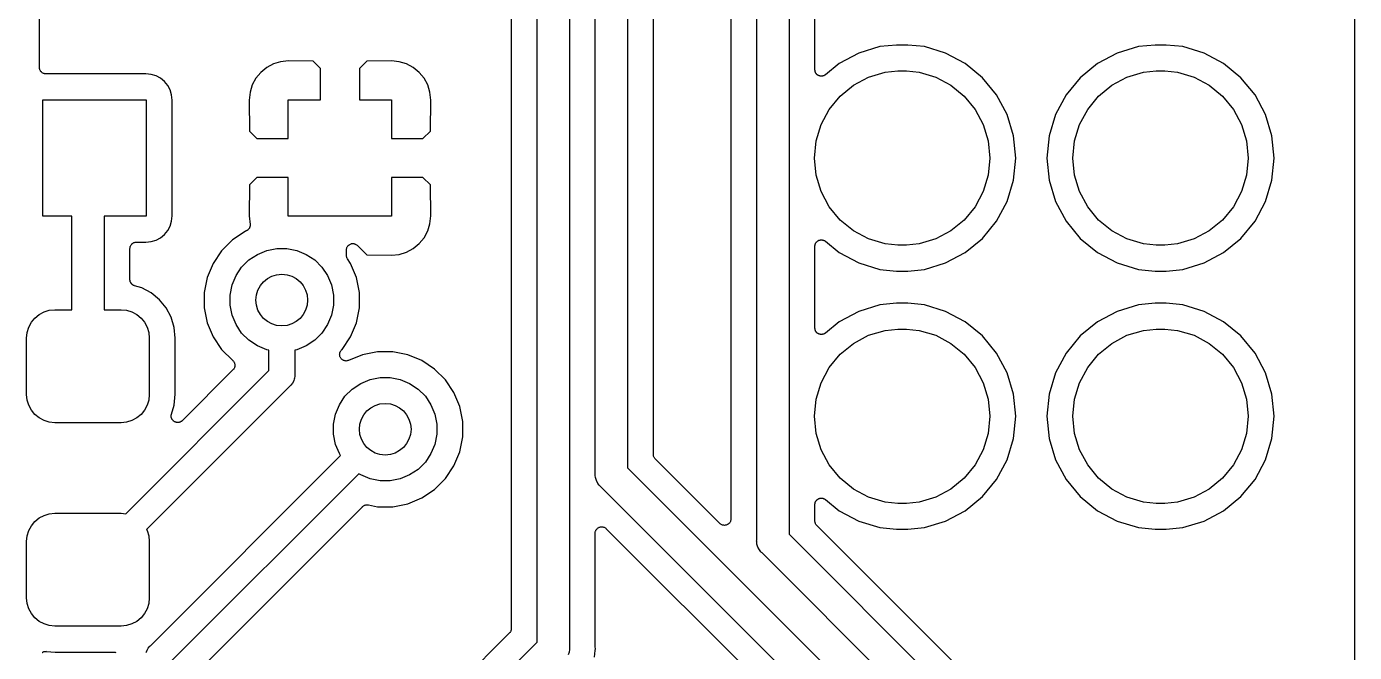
# Model space of a CAD drawing. Extents: x 150 to 178.5, y -114.8 to -80.
# Drawn here: x 168.22 to 178.5, y -104.03 to -99.18 of the extents above; entities that cross this region are included whole.
import ezdxf

# ---------------------------------------------------------------- set-up
doc = ezdxf.new("R2010")
doc.units = 0
doc.header["$MEASUREMENT"] = 0
doc.layers.add('BLACK', color=7, linetype='CONTINUOUS')

msp = doc.modelspace()

# ---------------------------------------------------------------- linework, layer by layer
at = {"layer": 'BLACK', "linetype": 'CONTINUOUS'}
for p, q in [((178.5, -80.05), (178.5, -114.725)), ((173.675, -93.2184), (173.675, -102.995)), ((173.875, -103.159), (173.875, -93.2061)), ((174.125, -93.2518), (174.125, -103.113)), ((172.625, -102.644), (172.625, -97.7018)), ((172.875, -97.6561), (172.875, -102.598)), ((173.075, -102.495), (173.075, -97.6684)), ((168.325, -99.4988), (168.325, -98.0553)), ((172.425, -98.9061), (172.425, -103.994)), ((174.325, -99.5163), (174.325, -98.8837)), ((172.175, -103.948), (172.175, -98.9518)), ((171.975, -99.0553), (171.975, -103.845)), ((174.828, -99.3377), (174.664, -99.3877)), ((174.957, -99.325), (174.828, -99.3377)), ((175.043, -99.325), (174.957, -99.325)), ((175.172, -99.3377), (175.043, -99.325)), ((175.336, -99.3877), (175.172, -99.3377)), ((176.828, -99.3377), (176.664, -99.3877)), ((176.957, -99.325), (176.828, -99.3377)), ((177.043, -99.325), (176.957, -99.325)), ((177.172, -99.3377), (177.043, -99.325)), ((177.336, -99.3877), (177.172, -99.3377)), ((170.191, -99.4543), (170.135, -99.4715)), ((170.252, -99.4483), (170.191, -99.4543)), ((170.442, -99.4498), (170.252, -99.4483)), ((170.5, -99.5082), (170.442, -99.4498)), ((170.858, -99.4498), (170.8, -99.5082)), ((171.048, -99.4483), (170.858, -99.4498)), ((171.109, -99.4543), (171.048, -99.4483)), ((171.165, -99.4715), (171.109, -99.4543)), ((174.664, -99.3877), (174.512, -99.4689)), ((175.488, -99.4689), (175.336, -99.3877)), ((176.664, -99.3877), (176.512, -99.4689)), ((177.488, -99.4689), (177.336, -99.3877)), ((168.325, -99.5035), (168.325, -99.4988)), ((168.326, -99.5082), (168.325, -99.5035)), ((168.326, -99.5083), (168.326, -99.5082)), ((168.326, -99.5085), (168.326, -99.5083)), ((168.327, -99.513), (168.326, -99.5085)), ((168.329, -99.5175), (168.327, -99.513)), ((168.329, -99.5177), (168.329, -99.5175)), ((168.329, -99.5178), (168.329, -99.5177)), ((168.331, -99.522), (168.329, -99.5178)), ((168.333, -99.5262), (168.331, -99.522)), ((168.333, -99.5263), (168.333, -99.5262)), ((168.333, -99.5265), (168.333, -99.5263)), ((168.336, -99.5302), (168.333, -99.5265)), ((168.339, -99.5338), (168.336, -99.5302)), ((168.339, -99.5339), (168.339, -99.5338)), ((168.34, -99.534), (168.339, -99.5339)), ((168.343, -99.5371), (168.34, -99.534)), ((168.347, -99.54), (168.343, -99.5371)), ((168.347, -99.5401), (168.347, -99.54)), ((168.347, -99.5402), (168.347, -99.5401)), ((168.351, -99.5425), (168.347, -99.5402)), ((168.355, -99.5447), (168.351, -99.5425)), ((168.355, -99.5448), (168.355, -99.5447)), ((168.356, -99.5449), (168.355, -99.5448)), ((168.36, -99.5463), (168.356, -99.5449)), ((168.365, -99.5477), (168.36, -99.5463)), ((168.365, -99.5478), (168.365, -99.5477)), ((168.365, -99.5477), (168.365, -99.5477)), ((168.37, -99.5483), (168.365, -99.5478)), ((168.374, -99.5488), (168.37, -99.5483)), ((168.375, -99.5488), (168.374, -99.5488)), ((169.148, -99.5488), (168.375, -99.5488)), ((168.375, -99.5488), (168.375, -99.5488)), ((168.375, -99.5488), (168.375, -99.5488)), ((168.375, -99.5488), (168.375, -99.5488)), ((169.189, -99.5529), (169.148, -99.5488)), ((169.227, -99.5643), (169.189, -99.5529)), ((169.262, -99.5829), (169.227, -99.5643)), ((170.037, -99.5368), (169.999, -99.5825)), ((170.083, -99.4994), (170.037, -99.5368)), ((170.135, -99.4715), (170.083, -99.4994)), ((170.5, -99.75), (170.5, -99.5082)), ((170.8, -99.5082), (170.8, -99.75)), ((171.217, -99.4994), (171.165, -99.4715)), ((171.263, -99.5368), (171.217, -99.4994)), ((171.301, -99.5825), (171.263, -99.5368)), ((174.325, -99.5186), (174.325, -99.5163)), ((174.325, -99.521), (174.325, -99.5186)), ((174.326, -99.5235), (174.325, -99.521)), ((174.326, -99.526), (174.326, -99.5235)), ((174.327, -99.5283), (174.326, -99.526)), ((174.327, -99.5306), (174.327, -99.5283)), ((174.328, -99.5329), (174.327, -99.5306)), ((174.329, -99.5354), (174.328, -99.5329)), ((174.33, -99.5374), (174.329, -99.5354)), ((174.331, -99.5396), (174.33, -99.5374)), ((174.332, -99.5417), (174.331, -99.5396)), ((174.333, -99.544), (174.332, -99.5417)), ((174.335, -99.5458), (174.333, -99.544)), ((174.336, -99.5478), (174.335, -99.5458)), ((174.338, -99.5496), (174.336, -99.5478)), ((174.34, -99.5515), (174.338, -99.5496)), ((174.341, -99.553), (174.34, -99.5515)), ((174.343, -99.5547), (174.341, -99.553)), ((174.345, -99.5561), (174.343, -99.5547)), ((174.347, -99.5578), (174.345, -99.5561)), ((174.349, -99.5589), (174.347, -99.5578)), ((174.351, -99.5602), (174.349, -99.5589)), ((174.353, -99.5612), (174.351, -99.5602)), ((174.356, -99.5624), (174.353, -99.5612)), ((174.358, -99.5631), (174.356, -99.5624)), ((174.36, -99.564), (174.358, -99.5631)), ((174.363, -99.5645), (174.36, -99.564)), ((174.365, -99.5653), (174.363, -99.5645)), ((174.389, -99.5643), (174.387, -99.5648)), ((174.391, -99.5634), (174.389, -99.5643)), ((174.394, -99.5627), (174.391, -99.5634)), ((174.396, -99.5616), (174.394, -99.5627)), ((174.398, -99.5607), (174.396, -99.5616)), ((174.4, -99.5593), (174.398, -99.5607)), ((174.402, -99.5581), (174.4, -99.5593)), ((174.404, -99.5567), (174.402, -99.5581)), ((174.406, -99.5554), (174.404, -99.5567)), ((174.407, -99.555), (174.406, -99.5554)), ((174.512, -99.4689), (174.407, -99.555)), ((174.74, -99.5734), (174.868, -99.5348)), ((174.868, -99.5348), (174.967, -99.525)), ((174.967, -99.525), (175.033, -99.525)), ((175.033, -99.525), (175.132, -99.5348)), ((175.132, -99.5348), (175.26, -99.5734)), ((175.622, -99.5783), (175.488, -99.4689)), ((176.512, -99.4689), (176.378, -99.5783)), ((176.74, -99.5734), (176.868, -99.5348)), ((176.868, -99.5348), (176.967, -99.525)), ((176.967, -99.525), (177.033, -99.525)), ((177.033, -99.525), (177.132, -99.5348)), ((177.132, -99.5348), (177.26, -99.5734)), ((177.622, -99.5783), (177.488, -99.4689)), ((169.292, -99.6079), (169.262, -99.5829)), ((169.317, -99.6383), (169.292, -99.6079)), ((169.336, -99.6731), (169.317, -99.6383)), ((169.971, -99.6346), (169.954, -99.6912)), ((169.999, -99.5825), (169.971, -99.6346)), ((171.329, -99.6346), (171.301, -99.5825)), ((171.346, -99.6912), (171.329, -99.6346)), ((174.367, -99.5655), (174.365, -99.5653)), ((174.37, -99.566), (174.367, -99.5655)), ((174.372, -99.566), (174.37, -99.566)), ((174.375, -99.5663), (174.372, -99.566)), ((174.377, -99.5661), (174.375, -99.5663)), ((174.379, -99.5661), (174.377, -99.5661)), ((174.382, -99.5656), (174.379, -99.5661)), ((174.384, -99.5654), (174.382, -99.5656)), ((174.387, -99.5648), (174.384, -99.5654)), ((174.52, -99.7204), (174.623, -99.636)), ((174.623, -99.636), (174.74, -99.5734)), ((175.26, -99.5734), (175.377, -99.636)), ((175.377, -99.636), (175.48, -99.7204)), ((175.731, -99.7115), (175.622, -99.5783)), ((176.378, -99.5783), (176.269, -99.7115)), ((176.52, -99.7204), (176.623, -99.636)), ((176.623, -99.636), (176.74, -99.5734)), ((177.26, -99.5734), (177.377, -99.636)), ((177.377, -99.636), (177.48, -99.7204)), ((177.731, -99.7115), (177.622, -99.5783)), ((168.35, -100.65), (168.35, -99.75)), ((168.35, -99.75), (169.15, -99.75)), ((169.15, -99.75), (169.15, -100.65)), ((169.347, -99.7108), (169.336, -99.6731)), ((169.351, -99.7525), (169.347, -99.7108)), ((169.351, -100.648), (169.351, -99.7525)), ((169.954, -99.6912), (169.948, -99.7523)), ((169.948, -99.7523), (169.95, -99.9917)), ((170.25, -100.05), (170.25, -99.75)), ((170.25, -99.75), (170.5, -99.75)), ((170.8, -99.75), (171.05, -99.75)), ((171.05, -99.75), (171.05, -100.05)), ((171.352, -99.7523), (171.346, -99.6912)), ((171.35, -99.9917), (171.352, -99.7523)), ((174.436, -99.8232), (174.52, -99.7204)), ((175.48, -99.7204), (175.564, -99.8232)), ((175.812, -99.8635), (175.731, -99.7115)), ((176.269, -99.7115), (176.188, -99.8635)), ((176.436, -99.8232), (176.52, -99.7204)), ((177.48, -99.7204), (177.564, -99.8232)), ((177.812, -99.8635), (177.731, -99.7115)), ((174.373, -99.9404), (174.436, -99.8232)), ((175.564, -99.8232), (175.627, -99.9404)), ((175.862, -100.028), (175.812, -99.8635)), ((176.188, -99.8635), (176.138, -100.028)), ((176.373, -99.9404), (176.436, -99.8232)), ((177.564, -99.8232), (177.627, -99.9404)), ((177.862, -100.028), (177.812, -99.8635)), ((174.335, -100.068), (174.373, -99.9404)), ((175.627, -99.9404), (175.665, -100.068)), ((176.335, -100.068), (176.373, -99.9404)), ((177.627, -99.9404), (177.665, -100.068)), ((169.95, -99.9917), (170.008, -100.05)), ((170.008, -100.05), (170.25, -100.05)), ((171.05, -100.05), (171.292, -100.05)), ((171.292, -100.05), (171.35, -99.9917)), ((174.322, -100.2), (174.335, -100.068)), ((175.665, -100.068), (175.678, -100.2)), ((175.879, -100.2), (175.862, -100.028)), ((176.138, -100.028), (176.121, -100.2)), ((176.322, -100.2), (176.335, -100.068)), ((177.665, -100.068), (177.678, -100.2)), ((177.879, -100.2), (177.862, -100.028)), ((174.335, -100.332), (174.322, -100.2)), ((175.678, -100.2), (175.665, -100.332)), ((175.862, -100.372), (175.879, -100.2)), ((176.121, -100.2), (176.138, -100.372)), ((176.335, -100.332), (176.322, -100.2)), ((177.678, -100.2), (177.665, -100.332)), ((177.862, -100.372), (177.879, -100.2)), ((170.008, -100.35), (169.95, -100.408)), ((170.25, -100.35), (170.008, -100.35)), ((170.25, -100.65), (170.25, -100.35)), ((171.292, -100.35), (171.05, -100.35)), ((171.05, -100.35), (171.05, -100.65)), ((171.35, -100.408), (171.292, -100.35)), ((174.373, -100.46), (174.335, -100.332)), ((175.665, -100.332), (175.627, -100.46)), ((175.812, -100.536), (175.862, -100.372)), ((176.138, -100.372), (176.188, -100.536)), ((176.373, -100.46), (176.335, -100.332)), ((177.665, -100.332), (177.627, -100.46)), ((177.812, -100.536), (177.862, -100.372)), ((169.95, -100.408), (169.948, -100.648)), ((171.352, -100.648), (171.35, -100.408)), ((174.436, -100.577), (174.373, -100.46)), ((175.627, -100.46), (175.564, -100.577)), ((176.436, -100.577), (176.373, -100.46)), ((177.627, -100.46), (177.564, -100.577)), ((174.52, -100.68), (174.436, -100.577)), ((175.564, -100.577), (175.48, -100.68)), ((175.731, -100.688), (175.812, -100.536)), ((176.188, -100.536), (176.269, -100.688)), ((176.52, -100.68), (176.436, -100.577)), ((177.564, -100.577), (177.48, -100.68)), ((177.731, -100.688), (177.812, -100.536)), ((168.575, -100.65), (168.35, -100.65)), ((168.575, -101.375), (168.575, -100.65)), ((169.15, -100.65), (168.825, -100.65)), ((168.825, -100.65), (168.825, -101.375)), ((169.336, -100.727), (169.347, -100.689)), ((169.347, -100.689), (169.351, -100.648)), ((169.948, -100.648), (169.955, -100.714)), ((171.05, -100.65), (170.25, -100.65)), ((171.346, -100.709), (171.352, -100.648)), ((174.623, -100.764), (174.52, -100.68)), ((175.48, -100.68), (175.377, -100.764)), ((175.622, -100.822), (175.731, -100.688)), ((176.269, -100.688), (176.378, -100.822)), ((176.623, -100.764), (176.52, -100.68)), ((177.48, -100.68), (177.377, -100.764)), ((177.622, -100.822), (177.731, -100.688)), ((169.262, -100.817), (169.292, -100.792)), ((169.292, -100.792), (169.317, -100.762)), ((169.317, -100.762), (169.336, -100.727)), ((169.916, -100.768), (169.818, -100.834)), ((169.924, -100.765), (169.916, -100.768)), ((169.926, -100.764), (169.924, -100.765)), ((169.928, -100.763), (169.926, -100.764)), ((169.93, -100.761), (169.928, -100.763)), ((169.933, -100.76), (169.93, -100.761)), ((169.935, -100.759), (169.933, -100.76)), ((169.936, -100.758), (169.935, -100.759)), ((169.938, -100.756), (169.936, -100.758)), ((169.94, -100.754), (169.938, -100.756)), ((169.942, -100.752), (169.94, -100.754)), ((169.943, -100.751), (169.942, -100.752)), ((169.945, -100.749), (169.943, -100.751)), ((169.947, -100.746), (169.945, -100.749)), ((169.948, -100.745), (169.947, -100.746)), ((169.949, -100.743), (169.948, -100.745)), ((169.95, -100.74), (169.949, -100.743)), ((169.951, -100.738), (169.95, -100.74)), ((169.952, -100.736), (169.951, -100.738)), ((169.953, -100.734), (169.952, -100.736)), ((169.954, -100.729), (169.953, -100.731)), ((169.953, -100.731), (169.953, -100.734)), ((169.955, -100.724), (169.954, -100.726)), ((169.954, -100.726), (169.954, -100.729)), ((169.955, -100.714), (169.955, -100.714)), ((169.955, -100.714), (169.955, -100.717)), ((169.955, -100.717), (169.955, -100.719)), ((169.955, -100.719), (169.955, -100.722)), ((169.955, -100.722), (169.955, -100.724)), ((171.301, -100.817), (171.329, -100.765)), ((171.329, -100.765), (171.346, -100.709)), ((174.74, -100.827), (174.623, -100.764)), ((175.377, -100.764), (175.26, -100.827)), ((176.74, -100.827), (176.623, -100.764)), ((177.377, -100.764), (177.26, -100.827)), ((169.025, -100.901), (169.026, -100.896)), ((169.026, -100.891), (169.028, -100.886)), ((169.026, -100.896), (169.026, -100.891)), ((169.026, -100.891), (169.026, -100.891)), ((169.026, -100.891), (169.026, -100.891)), ((169.028, -100.886), (169.029, -100.882)), ((169.029, -100.882), (169.031, -100.877)), ((169.029, -100.882), (169.029, -100.882)), ((169.029, -100.882), (169.029, -100.882)), ((169.031, -100.877), (169.034, -100.873)), ((169.034, -100.873), (169.037, -100.869)), ((169.034, -100.873), (169.034, -100.873)), ((169.034, -100.873), (169.034, -100.873)), ((169.037, -100.869), (169.04, -100.866)), ((169.04, -100.865), (169.044, -100.863)), ((169.04, -100.866), (169.04, -100.865)), ((169.04, -100.866), (169.04, -100.866)), ((169.044, -100.863), (169.047, -100.86)), ((169.047, -100.86), (169.047, -100.859)), ((169.047, -100.859), (169.048, -100.859)), ((169.048, -100.859), (169.052, -100.857)), ((169.052, -100.857), (169.056, -100.855)), ((169.056, -100.855), (169.061, -100.854)), ((169.056, -100.855), (169.056, -100.855)), ((169.056, -100.855), (169.056, -100.855)), ((169.061, -100.854), (169.065, -100.852)), ((169.065, -100.852), (169.065, -100.852)), ((169.065, -100.852), (169.066, -100.852)), ((169.066, -100.852), (169.07, -100.852)), ((169.07, -100.852), (169.075, -100.851)), ((169.075, -100.851), (169.148, -100.851)), ((169.148, -100.851), (169.189, -100.847)), ((169.189, -100.847), (169.227, -100.836)), ((169.227, -100.836), (169.262, -100.817)), ((169.818, -100.834), (169.734, -100.918)), ((170.083, -100.915), (170.161, -100.9)), ((170.161, -100.9), (170.239, -100.9)), ((170.239, -100.9), (170.317, -100.915)), ((170.701, -100.902), (170.703, -100.897)), ((170.703, -100.897), (170.704, -100.893)), ((170.704, -100.893), (170.706, -100.888)), ((170.704, -100.893), (170.704, -100.893)), ((170.704, -100.893), (170.704, -100.893)), ((170.706, -100.888), (170.709, -100.884)), ((170.709, -100.884), (170.712, -100.881)), ((170.709, -100.884), (170.709, -100.884)), ((170.709, -100.884), (170.709, -100.884)), ((170.712, -100.881), (170.715, -100.877)), ((170.715, -100.877), (170.719, -100.874)), ((170.715, -100.877), (170.715, -100.877)), ((170.715, -100.877), (170.715, -100.877)), ((170.719, -100.874), (170.722, -100.871)), ((170.722, -100.871), (170.723, -100.871)), ((170.723, -100.871), (170.727, -100.869)), ((170.723, -100.871), (170.723, -100.871)), ((170.727, -100.869), (170.731, -100.866)), ((170.731, -100.866), (170.736, -100.865)), ((170.731, -100.866), (170.731, -100.866)), ((170.731, -100.866), (170.731, -100.866)), ((170.736, -100.865), (170.74, -100.863)), ((170.74, -100.863), (170.741, -100.863)), ((170.741, -100.863), (170.741, -100.863)), ((170.741, -100.863), (170.745, -100.863)), ((170.745, -100.863), (170.75, -100.863)), ((170.75, -100.863), (170.75, -100.863)), ((170.75, -100.863), (170.75, -100.863)), ((170.75, -100.863), (170.755, -100.863)), ((170.755, -100.863), (170.76, -100.863)), ((170.76, -100.863), (170.76, -100.864)), ((170.76, -100.864), (170.76, -100.864)), ((170.76, -100.864), (170.765, -100.865)), ((170.765, -100.865), (170.769, -100.866)), ((170.769, -100.866), (170.769, -100.866)), ((170.769, -100.866), (170.769, -100.866)), ((170.769, -100.866), (170.774, -100.869)), ((170.774, -100.869), (170.778, -100.871)), ((170.778, -100.871), (170.778, -100.871)), ((170.778, -100.871), (170.778, -100.871)), ((170.778, -100.871), (170.782, -100.874)), ((170.782, -100.874), (170.785, -100.877)), ((170.785, -100.877), (170.785, -100.877)), ((170.785, -100.877), (170.785, -100.877)), ((170.785, -100.877), (170.785, -100.877)), ((170.785, -100.877), (170.858, -100.95)), ((171.217, -100.901), (171.263, -100.863)), ((171.263, -100.863), (171.301, -100.817)), ((174.325, -100.878), (174.326, -100.876)), ((174.325, -100.881), (174.325, -100.878)), ((174.325, -100.883), (174.325, -100.881)), ((174.325, -100.884), (174.325, -100.883)), ((174.325, -101.516), (174.325, -100.884)), ((174.326, -100.873), (174.327, -100.871)), ((174.326, -100.876), (174.326, -100.873)), ((174.327, -100.869), (174.328, -100.866)), ((174.327, -100.871), (174.327, -100.869)), ((174.328, -100.866), (174.329, -100.864)), ((174.329, -100.864), (174.33, -100.862)), ((174.33, -100.862), (174.331, -100.86)), ((174.331, -100.86), (174.333, -100.858)), ((174.333, -100.858), (174.334, -100.855)), ((174.334, -100.855), (174.335, -100.854)), ((174.335, -100.854), (174.337, -100.852)), ((174.337, -100.852), (174.338, -100.85)), ((174.338, -100.85), (174.34, -100.848)), ((174.34, -100.848), (174.342, -100.847)), ((174.342, -100.847), (174.344, -100.845)), ((174.344, -100.845), (174.346, -100.843)), ((174.346, -100.843), (174.348, -100.842)), ((174.348, -100.842), (174.35, -100.841)), ((174.35, -100.841), (174.352, -100.839)), ((174.352, -100.839), (174.354, -100.839)), ((174.354, -100.839), (174.356, -100.837)), ((174.356, -100.837), (174.359, -100.837)), ((174.359, -100.837), (174.361, -100.836)), ((174.361, -100.836), (174.363, -100.835)), ((174.363, -100.835), (174.366, -100.835)), ((174.366, -100.835), (174.368, -100.834)), ((174.368, -100.834), (174.37, -100.834)), ((174.37, -100.834), (174.373, -100.834)), ((174.373, -100.834), (174.375, -100.834)), ((174.375, -100.834), (174.378, -100.834)), ((174.378, -100.834), (174.38, -100.834)), ((174.38, -100.834), (174.383, -100.834)), ((174.383, -100.834), (174.385, -100.835)), ((174.385, -100.835), (174.387, -100.835)), ((174.387, -100.835), (174.39, -100.836)), ((174.39, -100.836), (174.392, -100.837)), ((174.392, -100.837), (174.394, -100.838)), ((174.394, -100.838), (174.396, -100.839)), ((174.396, -100.839), (174.399, -100.84)), ((174.399, -100.84), (174.401, -100.841)), ((174.401, -100.841), (174.403, -100.842)), ((174.403, -100.842), (174.405, -100.844)), ((174.405, -100.844), (174.407, -100.845)), ((174.407, -100.845), (174.512, -100.931)), ((174.868, -100.865), (174.74, -100.827)), ((174.967, -100.875), (174.868, -100.865)), ((175.033, -100.875), (174.967, -100.875)), ((175.132, -100.865), (175.033, -100.875)), ((175.26, -100.827), (175.132, -100.865)), ((175.488, -100.931), (175.622, -100.822)), ((176.378, -100.822), (176.512, -100.931)), ((176.868, -100.865), (176.74, -100.827)), ((176.967, -100.875), (176.868, -100.865)), ((177.033, -100.875), (176.967, -100.875)), ((177.132, -100.865), (177.033, -100.875)), ((177.26, -100.827), (177.132, -100.865)), ((177.488, -100.931), (177.622, -100.822)), ((169.025, -101.141), (169.025, -100.901)), ((169.025, -100.901), (169.025, -100.901)), ((169.025, -100.901), (169.025, -100.901)), ((169.025, -100.901), (169.025, -100.901)), ((169.025, -100.901), (169.025, -100.901)), ((169.734, -100.918), (169.668, -101.016)), ((169.889, -101.045), (169.945, -100.989)), ((169.945, -100.989), (170.011, -100.946)), ((170.011, -100.946), (170.083, -100.915)), ((170.317, -100.915), (170.389, -100.946)), ((170.389, -100.946), (170.455, -100.989)), ((170.455, -100.989), (170.511, -101.045)), ((170.7, -100.912), (170.701, -100.907)), ((170.7, -100.913), (170.7, -100.912)), ((170.7, -100.912), (170.7, -100.912)), ((170.7, -100.912), (170.7, -100.912)), ((170.7, -100.912), (170.7, -100.912)), ((170.7, -100.953), (170.7, -100.913)), ((170.7, -100.958), (170.7, -100.953)), ((170.701, -100.962), (170.7, -100.958)), ((170.701, -100.907), (170.701, -100.902)), ((170.701, -100.902), (170.701, -100.902)), ((170.701, -100.902), (170.701, -100.902)), ((170.701, -100.963), (170.701, -100.962)), ((170.702, -100.967), (170.701, -100.963)), ((170.701, -100.963), (170.701, -100.963)), ((170.704, -100.972), (170.702, -100.967)), ((170.706, -100.976), (170.704, -100.972)), ((170.704, -100.972), (170.704, -100.972)), ((170.704, -100.972), (170.704, -100.972)), ((170.708, -100.98), (170.706, -100.976)), ((170.708, -100.981), (170.708, -100.98)), ((170.732, -101.016), (170.708, -100.981)), ((170.708, -100.981), (170.708, -100.981)), ((170.708, -100.981), (170.708, -100.981)), ((170.708, -100.981), (170.708, -100.981)), ((170.858, -100.95), (171.048, -100.952)), ((171.048, -100.952), (171.109, -100.946)), ((171.109, -100.946), (171.165, -100.929)), ((171.165, -100.929), (171.217, -100.901)), ((174.512, -100.931), (174.664, -101.012)), ((175.336, -101.012), (175.488, -100.931)), ((176.512, -100.931), (176.664, -101.012)), ((177.336, -101.012), (177.488, -100.931)), ((169.668, -101.016), (169.623, -101.125)), ((169.846, -101.111), (169.889, -101.045)), ((170.511, -101.045), (170.554, -101.111)), ((170.777, -101.125), (170.732, -101.016)), ((174.664, -101.012), (174.828, -101.062)), ((174.828, -101.062), (174.957, -101.075)), ((174.957, -101.075), (175.043, -101.075)), ((175.043, -101.075), (175.172, -101.062)), ((175.172, -101.062), (175.336, -101.012)), ((176.664, -101.012), (176.828, -101.062)), ((176.828, -101.062), (176.957, -101.075)), ((176.957, -101.075), (177.043, -101.075)), ((177.043, -101.075), (177.172, -101.062)), ((177.172, -101.062), (177.336, -101.012)), ((169.025, -101.143), (169.025, -101.141)), ((169.025, -101.145), (169.025, -101.143)), ((169.026, -101.148), (169.025, -101.145)), ((169.026, -101.151), (169.026, -101.148)), ((169.027, -101.153), (169.026, -101.151)), ((169.027, -101.155), (169.027, -101.153)), ((169.028, -101.158), (169.027, -101.155)), ((169.029, -101.16), (169.028, -101.158)), ((169.03, -101.162), (169.029, -101.16)), ((169.031, -101.164), (169.03, -101.162)), ((169.032, -101.166), (169.031, -101.164)), ((169.033, -101.169), (169.032, -101.166)), ((169.035, -101.17), (169.033, -101.169)), ((169.036, -101.172), (169.035, -101.17)), ((169.038, -101.174), (169.036, -101.172)), ((169.04, -101.176), (169.038, -101.174)), ((169.041, -101.178), (169.04, -101.176)), ((169.043, -101.179), (169.041, -101.178)), ((169.045, -101.181), (169.043, -101.179)), ((169.047, -101.182), (169.045, -101.181)), ((169.049, -101.184), (169.047, -101.182)), ((169.051, -101.185), (169.049, -101.184)), ((169.053, -101.186), (169.051, -101.185)), ((169.056, -101.187), (169.053, -101.186)), ((169.058, -101.188), (169.056, -101.187)), ((169.06, -101.189), (169.058, -101.188)), ((169.117, -101.206), (169.06, -101.189)), ((169.06, -101.189), (169.06, -101.189)), ((169.189, -101.245), (169.117, -101.206)), ((169.623, -101.125), (169.6, -101.241)), ((169.8, -101.261), (169.815, -101.183)), ((169.815, -101.183), (169.846, -101.111)), ((170.554, -101.111), (170.585, -101.183)), ((170.585, -101.183), (170.6, -101.261)), ((170.8, -101.241), (170.777, -101.125)), ((169.253, -101.297), (169.189, -101.245)), ((169.305, -101.361), (169.253, -101.297)), ((169.6, -101.241), (169.6, -101.359)), ((169.8, -101.339), (169.8, -101.261)), ((170.6, -101.261), (170.6, -101.339)), ((170.8, -101.359), (170.8, -101.241)), ((168.289, -101.439), (168.322, -101.412)), ((168.322, -101.412), (168.36, -101.392)), ((168.36, -101.392), (168.401, -101.379)), ((168.401, -101.379), (168.444, -101.375)), ((168.444, -101.375), (168.575, -101.375)), ((168.825, -101.375), (168.956, -101.375)), ((168.956, -101.375), (168.999, -101.379)), ((168.999, -101.379), (169.04, -101.392)), ((169.04, -101.392), (169.078, -101.412)), ((169.078, -101.412), (169.111, -101.439)), ((169.344, -101.433), (169.305, -101.361)), ((169.6, -101.359), (169.623, -101.475)), ((169.815, -101.417), (169.8, -101.339)), ((170.6, -101.339), (170.585, -101.417)), ((170.777, -101.475), (170.8, -101.359)), ((174.664, -101.388), (174.512, -101.469)), ((174.828, -101.338), (174.664, -101.388)), ((174.957, -101.325), (174.828, -101.338)), ((175.043, -101.325), (174.957, -101.325)), ((175.172, -101.338), (175.043, -101.325)), ((175.336, -101.388), (175.172, -101.338)), ((175.488, -101.469), (175.336, -101.388)), ((176.664, -101.388), (176.512, -101.469)), ((176.828, -101.338), (176.664, -101.388)), ((176.957, -101.325), (176.828, -101.338)), ((177.043, -101.325), (176.957, -101.325)), ((177.172, -101.338), (177.043, -101.325)), ((177.336, -101.388), (177.172, -101.338)), ((177.488, -101.469), (177.336, -101.388)), ((168.229, -101.551), (168.242, -101.51)), ((168.242, -101.51), (168.262, -101.472)), ((168.262, -101.472), (168.289, -101.439)), ((169.111, -101.439), (169.138, -101.472)), ((169.138, -101.472), (169.158, -101.51)), ((169.158, -101.51), (169.171, -101.551)), ((169.368, -101.512), (169.344, -101.433)), ((169.376, -101.596), (169.368, -101.512)), ((169.623, -101.475), (169.668, -101.584)), ((169.846, -101.489), (169.815, -101.417)), ((169.889, -101.555), (169.846, -101.489)), ((170.554, -101.489), (170.511, -101.555)), ((170.585, -101.417), (170.554, -101.489)), ((170.732, -101.584), (170.777, -101.475)), ((174.325, -101.519), (174.325, -101.516)), ((174.512, -101.469), (174.407, -101.555)), ((175.622, -101.578), (175.488, -101.469)), ((176.512, -101.469), (176.378, -101.578)), ((177.622, -101.578), (177.488, -101.469)), ((168.225, -101.594), (168.229, -101.551)), ((168.225, -102.031), (168.225, -101.594)), ((169.171, -101.551), (169.175, -101.594)), ((169.175, -101.594), (169.175, -102.031)), ((169.376, -102.029), (169.376, -101.596)), ((169.668, -101.584), (169.734, -101.682)), ((169.945, -101.611), (169.889, -101.555)), ((170.011, -101.654), (169.945, -101.611)), ((170.455, -101.611), (170.389, -101.654)), ((170.511, -101.555), (170.455, -101.611)), ((170.666, -101.682), (170.732, -101.584)), ((174.325, -101.521), (174.325, -101.519)), ((174.326, -101.523), (174.325, -101.521)), ((174.326, -101.526), (174.326, -101.523)), ((174.327, -101.528), (174.326, -101.526)), ((174.327, -101.531), (174.327, -101.528)), ((174.328, -101.533), (174.327, -101.531)), ((174.329, -101.535), (174.328, -101.533)), ((174.33, -101.537), (174.329, -101.535)), ((174.331, -101.54), (174.33, -101.537)), ((174.332, -101.542), (174.331, -101.54)), ((174.333, -101.544), (174.332, -101.542)), ((174.335, -101.546), (174.333, -101.544)), ((174.336, -101.548), (174.335, -101.546)), ((174.338, -101.55), (174.336, -101.548)), ((174.34, -101.552), (174.338, -101.55)), ((174.341, -101.553), (174.34, -101.552)), ((174.343, -101.555), (174.341, -101.553)), ((174.345, -101.556), (174.343, -101.555)), ((174.347, -101.558), (174.345, -101.556)), ((174.349, -101.559), (174.347, -101.558)), ((174.351, -101.56), (174.349, -101.559)), ((174.353, -101.561), (174.351, -101.56)), ((174.356, -101.562), (174.353, -101.561)), ((174.358, -101.563), (174.356, -101.562)), ((174.36, -101.564), (174.358, -101.563)), ((174.363, -101.565), (174.36, -101.564)), ((174.365, -101.565), (174.363, -101.565)), ((174.367, -101.566), (174.365, -101.565)), ((174.37, -101.566), (174.367, -101.566)), ((174.372, -101.566), (174.37, -101.566)), ((174.375, -101.566), (174.372, -101.566)), ((174.377, -101.566), (174.375, -101.566)), ((174.379, -101.566), (174.377, -101.566)), ((174.382, -101.566), (174.379, -101.566)), ((174.384, -101.565), (174.382, -101.566)), ((174.387, -101.565), (174.384, -101.565)), ((174.389, -101.564), (174.387, -101.565)), ((174.391, -101.563), (174.389, -101.564)), ((174.394, -101.563), (174.391, -101.563)), ((174.396, -101.562), (174.394, -101.563)), ((174.398, -101.561), (174.396, -101.562)), ((174.4, -101.559), (174.398, -101.561)), ((174.402, -101.558), (174.4, -101.559)), ((174.404, -101.557), (174.402, -101.558)), ((174.406, -101.555), (174.404, -101.557)), ((174.407, -101.555), (174.406, -101.555)), ((174.623, -101.636), (174.74, -101.573)), ((174.74, -101.573), (174.868, -101.535)), ((174.868, -101.535), (174.967, -101.525)), ((174.967, -101.525), (175.033, -101.525)), ((175.033, -101.525), (175.132, -101.535)), ((175.132, -101.535), (175.26, -101.573)), ((175.26, -101.573), (175.377, -101.636)), ((175.731, -101.712), (175.622, -101.578)), ((176.378, -101.578), (176.269, -101.712)), ((176.623, -101.636), (176.74, -101.573)), ((176.74, -101.573), (176.868, -101.535)), ((176.868, -101.535), (176.967, -101.525)), ((176.967, -101.525), (177.033, -101.525)), ((177.033, -101.525), (177.132, -101.535)), ((177.132, -101.535), (177.26, -101.573)), ((177.26, -101.573), (177.377, -101.636)), ((177.731, -101.712), (177.622, -101.578)), ((169.734, -101.682), (169.82, -101.769)), ((170.083, -101.685), (170.011, -101.654)), ((170.1, -101.688), (170.083, -101.685)), ((170.1, -101.846), (170.1, -101.688)), ((170.317, -101.685), (170.3, -101.688)), ((170.3, -101.688), (170.3, -101.883)), ((170.389, -101.654), (170.317, -101.685)), ((170.647, -101.721), (170.648, -101.717)), ((170.647, -101.722), (170.647, -101.721)), ((170.648, -101.727), (170.647, -101.722)), ((170.647, -101.722), (170.647, -101.722)), ((170.648, -101.712), (170.65, -101.707)), ((170.648, -101.717), (170.648, -101.712)), ((170.648, -101.712), (170.648, -101.712)), ((170.648, -101.712), (170.648, -101.712)), ((170.65, -101.707), (170.651, -101.703)), ((170.651, -101.702), (170.654, -101.698)), ((170.651, -101.703), (170.651, -101.702)), ((170.651, -101.702), (170.651, -101.702)), ((170.654, -101.698), (170.656, -101.694)), ((170.656, -101.694), (170.659, -101.69)), ((170.656, -101.694), (170.656, -101.694)), ((170.656, -101.694), (170.656, -101.694)), ((170.659, -101.69), (170.662, -101.686)), ((170.662, -101.686), (170.666, -101.682)), ((170.941, -101.7), (170.825, -101.723)), ((171.059, -101.7), (170.941, -101.7)), ((171.175, -101.723), (171.059, -101.7)), ((174.436, -101.823), (174.52, -101.72)), ((174.52, -101.72), (174.623, -101.636)), ((175.377, -101.636), (175.48, -101.72)), ((175.48, -101.72), (175.564, -101.823)), ((175.812, -101.864), (175.731, -101.712)), ((176.269, -101.712), (176.188, -101.864)), ((176.436, -101.823), (176.52, -101.72)), ((176.52, -101.72), (176.623, -101.636)), ((177.377, -101.636), (177.48, -101.72)), ((177.48, -101.72), (177.564, -101.823)), ((177.812, -101.864), (177.731, -101.712)), ((169.82, -101.769), (169.822, -101.771)), ((169.822, -101.771), (169.823, -101.771)), ((169.823, -101.771), (169.823, -101.771)), ((169.823, -101.771), (169.826, -101.774)), ((169.826, -101.774), (169.829, -101.778)), ((169.829, -101.778), (169.829, -101.778)), ((169.829, -101.778), (169.829, -101.778)), ((169.829, -101.778), (169.831, -101.783)), ((169.831, -101.783), (169.833, -101.787)), ((169.833, -101.825), (169.831, -101.829)), ((169.833, -101.787), (169.833, -101.787)), ((169.833, -101.787), (169.833, -101.787)), ((169.833, -101.787), (169.835, -101.792)), ((169.834, -101.82), (169.833, -101.825)), ((169.833, -101.825), (169.833, -101.825)), ((169.833, -101.825), (169.833, -101.825)), ((169.836, -101.816), (169.834, -101.82)), ((169.835, -101.792), (169.836, -101.796)), ((169.836, -101.796), (169.836, -101.796)), ((169.836, -101.796), (169.836, -101.796)), ((169.836, -101.796), (169.836, -101.801)), ((169.836, -101.801), (169.837, -101.806)), ((169.837, -101.806), (169.836, -101.811)), ((169.836, -101.811), (169.836, -101.816)), ((169.836, -101.816), (169.836, -101.816)), ((169.836, -101.816), (169.836, -101.816)), ((169.837, -101.806), (169.837, -101.806)), ((169.837, -101.806), (169.837, -101.806)), ((170.648, -101.731), (170.648, -101.727)), ((170.65, -101.736), (170.648, -101.731)), ((170.648, -101.731), (170.648, -101.731)), ((170.648, -101.731), (170.648, -101.731)), ((170.651, -101.741), (170.65, -101.736)), ((170.654, -101.745), (170.651, -101.741)), ((170.651, -101.741), (170.651, -101.741)), ((170.651, -101.741), (170.651, -101.741)), ((170.656, -101.749), (170.654, -101.745)), ((170.659, -101.753), (170.656, -101.749)), ((170.656, -101.749), (170.656, -101.749)), ((170.656, -101.749), (170.656, -101.749)), ((170.662, -101.757), (170.659, -101.753)), ((170.666, -101.76), (170.662, -101.757)), ((170.662, -101.757), (170.662, -101.757)), ((170.662, -101.757), (170.662, -101.757)), ((170.669, -101.763), (170.666, -101.76)), ((170.674, -101.765), (170.669, -101.763)), ((170.669, -101.763), (170.669, -101.763)), ((170.669, -101.763), (170.669, -101.763)), ((170.678, -101.768), (170.674, -101.765)), ((170.682, -101.769), (170.678, -101.768)), ((170.678, -101.768), (170.678, -101.768)), ((170.678, -101.768), (170.678, -101.768)), ((170.687, -101.771), (170.682, -101.769)), ((170.692, -101.771), (170.687, -101.771)), ((170.687, -101.771), (170.687, -101.771)), ((170.687, -101.771), (170.687, -101.771)), ((170.697, -101.772), (170.692, -101.771)), ((170.702, -101.771), (170.697, -101.772)), ((170.697, -101.772), (170.697, -101.772)), ((170.697, -101.772), (170.697, -101.772)), ((170.707, -101.771), (170.702, -101.771)), ((170.712, -101.769), (170.707, -101.771)), ((170.707, -101.771), (170.707, -101.771)), ((170.707, -101.771), (170.707, -101.771)), ((170.716, -101.768), (170.712, -101.769)), ((170.717, -101.768), (170.716, -101.768)), ((170.716, -101.768), (170.716, -101.768)), ((170.716, -101.768), (170.716, -101.768)), ((170.716, -101.768), (170.716, -101.768)), ((170.825, -101.723), (170.717, -101.768)), ((171.284, -101.768), (171.175, -101.723)), ((171.382, -101.834), (171.284, -101.768)), ((174.373, -101.94), (174.436, -101.823)), ((175.564, -101.823), (175.627, -101.94)), ((176.373, -101.94), (176.436, -101.823)), ((177.564, -101.823), (177.627, -101.94)), ((168.993, -102.954), (170.1, -101.846)), ((169.822, -101.841), (169.43, -102.234)), ((169.825, -101.837), (169.822, -101.841)), ((169.828, -101.834), (169.825, -101.837)), ((169.831, -101.829), (169.828, -101.833)), ((169.828, -101.833), (169.828, -101.834)), ((169.828, -101.834), (169.828, -101.834)), ((170.293, -101.926), (170.284, -101.943)), ((170.297, -101.911), (170.293, -101.926)), ((170.299, -101.907), (170.297, -101.911)), ((170.3, -101.892), (170.299, -101.901)), ((170.299, -101.901), (170.299, -101.907)), ((170.3, -101.883), (170.3, -101.888)), ((170.3, -101.888), (170.3, -101.892)), ((170.3, -101.892), (170.3, -101.892)), ((170.811, -101.946), (170.883, -101.915)), ((170.883, -101.915), (170.961, -101.9)), ((170.961, -101.9), (171.039, -101.9)), ((171.039, -101.9), (171.117, -101.915)), ((171.117, -101.915), (171.189, -101.946)), ((171.466, -101.918), (171.382, -101.834)), ((171.532, -102.016), (171.466, -101.918)), ((175.862, -102.028), (175.812, -101.864)), ((176.188, -101.864), (176.138, -102.028)), ((177.862, -102.028), (177.812, -101.864)), ((170.267, -101.962), (169.153, -103.076)), ((169.368, -102.113), (169.376, -102.029)), ((170.271, -101.959), (170.267, -101.962)), ((170.284, -101.943), (170.271, -101.959)), ((170.689, -102.045), (170.745, -101.989)), ((170.745, -101.989), (170.811, -101.946)), ((171.189, -101.946), (171.255, -101.989)), ((171.255, -101.989), (171.311, -102.045)), ((171.577, -102.125), (171.532, -102.016)), ((174.335, -102.068), (174.373, -101.94)), ((175.627, -101.94), (175.665, -102.068)), ((175.879, -102.2), (175.862, -102.028)), ((176.138, -102.028), (176.121, -102.2)), ((176.335, -102.068), (176.373, -101.94)), ((177.627, -101.94), (177.665, -102.068)), ((177.879, -102.2), (177.862, -102.028)), ((168.229, -102.074), (168.225, -102.031)), ((168.242, -102.115), (168.229, -102.074)), ((168.262, -102.153), (168.242, -102.115)), ((169.158, -102.115), (169.138, -102.153)), ((169.171, -102.074), (169.158, -102.115)), ((169.175, -102.031), (169.171, -102.074)), ((169.347, -102.184), (169.368, -102.113)), ((170.615, -102.183), (170.646, -102.111)), ((170.646, -102.111), (170.689, -102.045)), ((171.311, -102.045), (171.354, -102.111)), ((171.354, -102.111), (171.385, -102.183)), ((171.6, -102.241), (171.577, -102.125)), ((174.322, -102.2), (174.335, -102.068)), ((175.665, -102.068), (175.678, -102.2)), ((176.322, -102.2), (176.335, -102.068)), ((177.665, -102.068), (177.678, -102.2)), ((168.289, -102.186), (168.262, -102.153)), ((168.322, -102.213), (168.289, -102.186)), ((168.36, -102.233), (168.322, -102.213)), ((168.401, -102.246), (168.36, -102.233)), ((169.04, -102.233), (168.999, -102.246)), ((169.078, -102.213), (169.04, -102.233)), ((169.111, -102.186), (169.078, -102.213)), ((169.138, -102.153), (169.111, -102.186)), ((169.344, -102.198), (169.345, -102.196)), ((169.345, -102.2), (169.344, -102.198)), ((169.345, -102.188), (169.346, -102.186)), ((169.345, -102.191), (169.345, -102.188)), ((169.345, -102.193), (169.345, -102.191)), ((169.345, -102.196), (169.345, -102.193)), ((169.345, -102.203), (169.345, -102.2)), ((169.345, -102.205), (169.345, -102.203)), ((169.345, -102.208), (169.345, -102.205)), ((169.346, -102.21), (169.345, -102.208)), ((169.346, -102.186), (169.347, -102.184)), ((169.346, -102.213), (169.346, -102.21)), ((169.347, -102.215), (169.346, -102.213)), ((169.348, -102.217), (169.347, -102.215)), ((169.349, -102.219), (169.348, -102.217)), ((169.35, -102.222), (169.349, -102.219)), ((169.352, -102.224), (169.35, -102.222)), ((169.353, -102.226), (169.352, -102.224)), ((169.354, -102.228), (169.353, -102.226)), ((169.356, -102.23), (169.354, -102.228)), ((169.357, -102.231), (169.356, -102.23)), ((169.359, -102.233), (169.357, -102.231)), ((169.361, -102.235), (169.359, -102.233)), ((169.362, -102.237), (169.361, -102.235)), ((169.427, -102.235), (169.426, -102.237)), ((169.429, -102.234), (169.427, -102.235)), ((169.43, -102.234), (169.429, -102.234)), ((170.6, -102.261), (170.615, -102.183)), ((171.385, -102.183), (171.4, -102.261)), ((174.335, -102.332), (174.322, -102.2)), ((175.678, -102.2), (175.665, -102.332)), ((175.862, -102.372), (175.879, -102.2)), ((176.121, -102.2), (176.138, -102.372)), ((176.335, -102.332), (176.322, -102.2)), ((177.678, -102.2), (177.665, -102.332)), ((177.862, -102.372), (177.879, -102.2)), ((168.444, -102.25), (168.401, -102.246)), ((168.956, -102.25), (168.444, -102.25)), ((168.999, -102.246), (168.956, -102.25)), ((169.364, -102.238), (169.362, -102.237)), ((169.366, -102.24), (169.364, -102.238)), ((169.368, -102.241), (169.366, -102.24)), ((169.371, -102.242), (169.368, -102.241)), ((169.373, -102.243), (169.371, -102.242)), ((169.375, -102.244), (169.373, -102.243)), ((169.377, -102.245), (169.375, -102.244)), ((169.38, -102.246), (169.377, -102.245)), ((169.382, -102.246), (169.38, -102.246)), ((169.384, -102.247), (169.382, -102.246)), ((169.387, -102.247), (169.384, -102.247)), ((169.389, -102.248), (169.387, -102.247)), ((169.391, -102.248), (169.389, -102.248)), ((169.394, -102.248), (169.391, -102.248)), ((169.396, -102.248), (169.394, -102.248)), ((169.399, -102.248), (169.396, -102.248)), ((169.401, -102.248), (169.399, -102.248)), ((169.404, -102.247), (169.401, -102.248)), ((169.406, -102.247), (169.404, -102.247)), ((169.408, -102.246), (169.406, -102.247)), ((169.411, -102.245), (169.408, -102.246)), ((169.413, -102.245), (169.411, -102.245)), ((169.415, -102.243), (169.413, -102.245)), ((169.417, -102.243), (169.415, -102.243)), ((169.419, -102.241), (169.417, -102.243)), ((169.422, -102.24), (169.419, -102.241)), ((169.424, -102.239), (169.422, -102.24)), ((169.426, -102.237), (169.424, -102.239)), ((170.6, -102.339), (170.6, -102.261)), ((170.615, -102.417), (170.6, -102.339)), ((171.4, -102.339), (171.385, -102.417)), ((171.4, -102.261), (171.4, -102.339)), ((171.6, -102.359), (171.6, -102.241)), ((174.373, -102.46), (174.335, -102.332)), ((175.665, -102.332), (175.627, -102.46)), ((176.373, -102.46), (176.335, -102.332)), ((177.665, -102.332), (177.627, -102.46)), ((170.646, -102.489), (170.615, -102.417)), ((171.385, -102.417), (171.354, -102.489)), ((171.577, -102.475), (171.6, -102.359)), ((175.812, -102.536), (175.862, -102.372)), ((176.138, -102.372), (176.188, -102.536)), ((177.812, -102.536), (177.862, -102.372)), ((169.183, -103.976), (170.655, -102.504)), ((170.655, -102.504), (170.646, -102.489)), ((171.354, -102.489), (171.311, -102.555)), ((171.532, -102.584), (171.577, -102.475)), ((173.075, -102.499), (173.075, -102.495)), ((173.076, -102.504), (173.075, -102.499)), ((173.077, -102.509), (173.076, -102.504)), ((173.076, -102.504), (173.076, -102.504)), ((173.076, -102.504), (173.076, -102.504)), ((173.079, -102.513), (173.077, -102.509)), ((173.079, -102.514), (173.079, -102.513)), ((173.079, -102.513), (173.079, -102.513)), ((173.081, -102.518), (173.079, -102.514)), ((173.083, -102.522), (173.081, -102.518)), ((173.086, -102.526), (173.083, -102.522)), ((173.083, -102.522), (173.083, -102.522)), ((173.083, -102.522), (173.083, -102.522)), ((173.089, -102.53), (173.086, -102.526)), ((173.09, -102.53), (173.089, -102.53)), ((173.59, -103.03), (173.09, -102.53)), ((173.09, -102.53), (173.09, -102.53)), ((173.09, -102.53), (173.09, -102.53)), ((173.09, -102.53), (173.09, -102.53)), ((174.436, -102.577), (174.373, -102.46)), ((175.627, -102.46), (175.564, -102.577)), ((175.731, -102.688), (175.812, -102.536)), ((176.188, -102.536), (176.269, -102.688)), ((176.436, -102.577), (176.373, -102.46)), ((177.627, -102.46), (177.564, -102.577)), ((177.731, -102.688), (177.812, -102.536)), ((170.796, -102.645), (169.35, -104.091)), ((170.811, -102.654), (170.796, -102.645)), ((171.255, -102.611), (171.189, -102.654)), ((171.311, -102.555), (171.255, -102.611)), ((171.466, -102.682), (171.532, -102.584)), ((172.624, -102.65), (172.625, -102.644)), ((172.875, -102.598), (174.884, -104.607)), ((174.52, -102.68), (174.436, -102.577)), ((175.564, -102.577), (175.48, -102.68)), ((176.52, -102.68), (176.436, -102.577)), ((177.564, -102.577), (177.48, -102.68)), ((170.883, -102.685), (170.811, -102.654)), ((170.961, -102.7), (170.883, -102.685)), ((171.039, -102.7), (170.961, -102.7)), ((171.117, -102.685), (171.039, -102.7)), ((171.189, -102.654), (171.117, -102.685)), ((171.382, -102.766), (171.466, -102.682)), ((172.625, -102.656), (172.624, -102.65)), ((172.625, -102.658), (172.625, -102.656)), ((172.627, -102.675), (172.625, -102.658)), ((172.634, -102.698), (172.627, -102.675)), ((172.646, -102.72), (172.634, -102.698)), ((172.657, -102.734), (172.646, -102.72)), ((172.661, -102.739), (172.657, -102.734)), ((172.666, -102.743), (172.661, -102.739)), ((174.675, -104.752), (172.666, -102.743)), ((174.623, -102.764), (174.52, -102.68)), ((175.48, -102.68), (175.377, -102.764)), ((175.622, -102.822), (175.731, -102.688)), ((176.269, -102.688), (176.378, -102.822)), ((176.623, -102.764), (176.52, -102.68)), ((177.48, -102.68), (177.377, -102.764)), ((177.622, -102.822), (177.731, -102.688)), ((171.175, -102.877), (171.284, -102.832)), ((171.284, -102.832), (171.382, -102.766)), ((174.335, -102.854), (174.337, -102.852)), ((174.337, -102.852), (174.338, -102.85)), ((174.338, -102.85), (174.34, -102.848)), ((174.34, -102.848), (174.342, -102.847)), ((174.342, -102.847), (174.344, -102.845)), ((174.344, -102.845), (174.346, -102.843)), ((174.346, -102.843), (174.348, -102.842)), ((174.348, -102.842), (174.35, -102.841)), ((174.35, -102.841), (174.352, -102.839)), ((174.352, -102.839), (174.354, -102.839)), ((174.354, -102.839), (174.356, -102.837)), ((174.356, -102.837), (174.359, -102.837)), ((174.359, -102.837), (174.361, -102.836)), ((174.361, -102.836), (174.363, -102.835)), ((174.363, -102.835), (174.366, -102.835)), ((174.366, -102.835), (174.368, -102.834)), ((174.368, -102.834), (174.37, -102.834)), ((174.37, -102.834), (174.373, -102.834)), ((174.373, -102.834), (174.375, -102.834)), ((174.375, -102.834), (174.378, -102.834)), ((174.378, -102.834), (174.38, -102.834)), ((174.38, -102.834), (174.383, -102.834)), ((174.383, -102.834), (174.385, -102.835)), ((174.385, -102.835), (174.387, -102.835)), ((174.387, -102.835), (174.39, -102.836)), ((174.39, -102.836), (174.392, -102.837)), ((174.392, -102.837), (174.394, -102.838)), ((174.394, -102.838), (174.396, -102.839)), ((174.396, -102.839), (174.399, -102.84)), ((174.399, -102.84), (174.401, -102.841)), ((174.401, -102.841), (174.403, -102.842)), ((174.403, -102.842), (174.405, -102.844)), ((174.405, -102.844), (174.407, -102.845)), ((174.407, -102.845), (174.512, -102.931)), ((174.74, -102.827), (174.623, -102.764)), ((174.868, -102.865), (174.74, -102.827)), ((175.26, -102.827), (175.132, -102.865)), ((175.377, -102.764), (175.26, -102.827)), ((175.488, -102.931), (175.622, -102.822)), ((176.378, -102.822), (176.512, -102.931)), ((176.74, -102.827), (176.623, -102.764)), ((176.868, -102.865), (176.74, -102.827)), ((177.26, -102.827), (177.132, -102.865)), ((177.377, -102.764), (177.26, -102.827)), ((177.488, -102.931), (177.622, -102.822)), ((168.36, -102.967), (168.401, -102.954)), ((168.401, -102.954), (168.444, -102.95)), ((168.444, -102.95), (168.956, -102.95)), ((168.956, -102.95), (168.993, -102.954)), ((169.565, -104.16), (170.825, -102.9)), ((170.825, -102.899), (170.829, -102.896)), ((170.825, -102.9), (170.825, -102.899)), ((170.825, -102.899), (170.825, -102.899)), ((170.825, -102.899), (170.825, -102.899)), ((170.825, -102.899), (170.825, -102.899)), ((170.829, -102.896), (170.832, -102.893)), ((170.832, -102.893), (170.833, -102.893)), ((170.833, -102.893), (170.837, -102.891)), ((170.833, -102.893), (170.833, -102.893)), ((170.837, -102.891), (170.841, -102.889)), ((170.841, -102.889), (170.842, -102.888)), ((170.841, -102.889), (170.841, -102.889)), ((170.842, -102.888), (170.846, -102.887)), ((170.846, -102.887), (170.85, -102.886)), ((170.85, -102.886), (170.851, -102.886)), ((170.851, -102.886), (170.856, -102.885)), ((170.851, -102.886), (170.851, -102.886)), ((170.856, -102.885), (170.86, -102.885)), ((170.86, -102.885), (170.86, -102.885)), ((170.86, -102.885), (170.861, -102.885)), ((170.861, -102.885), (170.865, -102.885)), ((170.865, -102.885), (170.87, -102.886)), ((170.87, -102.886), (170.941, -102.9)), ((170.941, -102.9), (171.059, -102.9)), ((171.059, -102.9), (171.175, -102.877)), ((174.325, -102.878), (174.326, -102.876)), ((174.325, -102.881), (174.325, -102.878)), ((174.325, -102.883), (174.325, -102.881)), ((174.325, -102.884), (174.325, -102.883)), ((174.325, -103.01), (174.325, -102.884)), ((174.326, -102.873), (174.327, -102.871)), ((174.326, -102.876), (174.326, -102.873)), ((174.327, -102.869), (174.328, -102.866)), ((174.327, -102.871), (174.327, -102.869)), ((174.328, -102.866), (174.329, -102.864)), ((174.329, -102.864), (174.33, -102.862)), ((174.33, -102.862), (174.331, -102.86)), ((174.331, -102.86), (174.333, -102.858)), ((174.333, -102.858), (174.334, -102.855)), ((174.334, -102.855), (174.335, -102.854)), ((174.512, -102.931), (174.664, -103.012)), ((174.967, -102.875), (174.868, -102.865)), ((175.033, -102.875), (174.967, -102.875)), ((175.132, -102.865), (175.033, -102.875)), ((175.336, -103.012), (175.488, -102.931)), ((176.512, -102.931), (176.664, -103.012)), ((176.967, -102.875), (176.868, -102.865)), ((177.033, -102.875), (176.967, -102.875)), ((177.132, -102.865), (177.033, -102.875)), ((177.336, -103.012), (177.488, -102.931)), ((168.242, -103.085), (168.262, -103.047)), ((168.262, -103.047), (168.289, -103.014)), ((168.289, -103.014), (168.322, -102.987)), ((168.322, -102.987), (168.36, -102.967)), ((172.656, -103.059), (172.661, -103.058)), ((172.661, -103.058), (172.665, -103.056)), ((172.665, -103.056), (172.666, -103.056)), ((172.666, -103.056), (172.666, -103.056)), ((172.666, -103.056), (172.67, -103.056)), ((172.67, -103.056), (172.675, -103.055)), ((172.675, -103.055), (172.675, -103.055)), ((172.675, -103.055), (172.675, -103.055)), ((172.675, -103.055), (172.68, -103.056)), ((172.68, -103.056), (172.685, -103.056)), ((172.685, -103.056), (172.685, -103.056)), ((172.685, -103.056), (172.685, -103.056)), ((172.685, -103.056), (172.69, -103.058)), ((172.69, -103.058), (172.694, -103.059)), ((173.593, -103.033), (173.59, -103.03)), ((173.597, -103.036), (173.593, -103.033)), ((173.601, -103.038), (173.597, -103.036)), ((173.597, -103.036), (173.597, -103.036)), ((173.597, -103.036), (173.597, -103.036)), ((173.606, -103.041), (173.601, -103.038)), ((173.61, -103.042), (173.606, -103.041)), ((173.606, -103.041), (173.606, -103.041)), ((173.606, -103.041), (173.606, -103.041)), ((173.615, -103.044), (173.61, -103.042)), ((173.62, -103.044), (173.615, -103.044)), ((173.615, -103.044), (173.615, -103.044)), ((173.615, -103.044), (173.615, -103.044)), ((173.625, -103.045), (173.62, -103.044)), ((173.63, -103.044), (173.625, -103.045)), ((173.625, -103.045), (173.625, -103.045)), ((173.625, -103.045), (173.625, -103.045)), ((173.634, -103.044), (173.63, -103.044)), ((173.635, -103.044), (173.634, -103.044)), ((173.634, -103.044), (173.634, -103.044)), ((173.639, -103.042), (173.635, -103.044)), ((173.644, -103.041), (173.639, -103.042)), ((173.648, -103.039), (173.644, -103.041)), ((173.644, -103.041), (173.644, -103.041)), ((173.644, -103.041), (173.644, -103.041)), ((173.652, -103.037), (173.648, -103.039)), ((173.653, -103.036), (173.652, -103.036)), ((173.652, -103.036), (173.652, -103.037)), ((173.657, -103.033), (173.653, -103.036)), ((173.66, -103.03), (173.657, -103.033)), ((173.663, -103.027), (173.66, -103.03)), ((173.66, -103.03), (173.66, -103.03)), ((173.66, -103.03), (173.66, -103.03)), ((173.666, -103.023), (173.663, -103.027)), ((173.669, -103.019), (173.666, -103.023)), ((173.666, -103.023), (173.666, -103.023)), ((173.666, -103.023), (173.666, -103.023)), ((173.671, -103.014), (173.669, -103.019)), ((173.672, -103.01), (173.671, -103.014)), ((173.671, -103.014), (173.671, -103.014)), ((173.671, -103.014), (173.671, -103.014)), ((173.674, -103.005), (173.672, -103.01)), ((173.675, -102.995), (173.674, -103)), ((173.674, -103), (173.674, -103.005)), ((173.674, -103.005), (173.674, -103.005)), ((173.674, -103.005), (173.674, -103.005)), ((173.675, -102.995), (173.675, -102.995)), ((173.675, -102.995), (173.675, -102.995)), ((173.675, -102.995), (173.675, -102.995)), ((173.675, -102.995), (173.675, -102.995)), ((174.325, -103.014), (174.325, -103.01)), ((174.326, -103.019), (174.325, -103.014)), ((174.327, -103.024), (174.326, -103.019)), ((174.326, -103.019), (174.326, -103.019)), ((174.326, -103.019), (174.326, -103.019)), ((174.329, -103.028), (174.327, -103.024)), ((174.329, -103.029), (174.329, -103.028)), ((174.329, -103.028), (174.329, -103.028)), ((174.331, -103.033), (174.329, -103.029)), ((174.333, -103.037), (174.331, -103.033)), ((174.336, -103.041), (174.333, -103.037)), ((174.333, -103.037), (174.333, -103.037)), ((174.333, -103.037), (174.333, -103.037)), ((174.339, -103.045), (174.336, -103.041)), ((174.34, -103.045), (174.339, -103.045)), ((175.742, -104.447), (174.34, -103.045)), ((174.34, -103.045), (174.34, -103.045)), ((174.34, -103.045), (174.34, -103.045)), ((174.34, -103.045), (174.34, -103.045)), ((174.664, -103.012), (174.828, -103.062)), ((175.172, -103.062), (175.336, -103.012)), ((176.664, -103.012), (176.828, -103.062)), ((177.172, -103.062), (177.336, -103.012)), ((168.225, -103.169), (168.229, -103.126)), ((168.229, -103.126), (168.242, -103.085)), ((169.153, -103.076), (169.158, -103.085)), ((169.158, -103.085), (169.171, -103.126)), ((169.171, -103.126), (169.175, -103.169)), ((172.625, -103.105), (172.626, -103.1)), ((172.625, -103.982), (172.625, -103.105)), ((172.625, -103.105), (172.625, -103.105)), ((172.625, -103.105), (172.625, -103.105)), ((172.625, -103.105), (172.625, -103.105)), ((172.625, -103.105), (172.625, -103.105)), ((172.626, -103.095), (172.628, -103.09)), ((172.626, -103.1), (172.626, -103.095)), ((172.626, -103.095), (172.626, -103.095)), ((172.626, -103.095), (172.626, -103.095)), ((172.628, -103.09), (172.629, -103.086)), ((172.629, -103.086), (172.631, -103.081)), ((172.629, -103.086), (172.629, -103.086)), ((172.629, -103.086), (172.629, -103.086)), ((172.631, -103.081), (172.634, -103.077)), ((172.634, -103.077), (172.637, -103.073)), ((172.634, -103.077), (172.634, -103.077)), ((172.634, -103.077), (172.634, -103.077)), ((172.637, -103.073), (172.64, -103.07)), ((172.64, -103.07), (172.644, -103.067)), ((172.64, -103.07), (172.64, -103.07)), ((172.64, -103.07), (172.64, -103.07)), ((172.644, -103.067), (172.647, -103.064)), ((172.647, -103.064), (172.648, -103.064)), ((172.648, -103.063), (172.652, -103.061)), ((172.648, -103.064), (172.648, -103.063)), ((172.652, -103.061), (172.656, -103.059)), ((172.656, -103.059), (172.656, -103.059)), ((172.656, -103.059), (172.656, -103.059)), ((172.694, -103.059), (172.694, -103.059)), ((172.694, -103.059), (172.694, -103.059)), ((172.694, -103.059), (172.699, -103.061)), ((172.699, -103.061), (172.703, -103.064)), ((172.703, -103.064), (172.703, -103.064)), ((172.703, -103.064), (172.703, -103.064)), ((172.703, -103.064), (172.707, -103.067)), ((172.707, -103.067), (172.71, -103.07)), ((172.71, -103.07), (172.71, -103.07)), ((172.71, -103.07), (172.71, -103.07)), ((172.71, -103.07), (172.71, -103.07)), ((172.71, -103.07), (174.329, -104.688)), ((173.874, -103.165), (173.875, -103.159)), ((174.125, -103.113), (175.609, -104.597)), ((174.828, -103.062), (174.957, -103.075)), ((174.957, -103.075), (175.043, -103.075)), ((175.043, -103.075), (175.172, -103.062)), ((176.828, -103.062), (176.957, -103.075)), ((176.957, -103.075), (177.043, -103.075)), ((177.043, -103.075), (177.172, -103.062)), ((168.225, -103.606), (168.225, -103.169)), ((169.175, -103.169), (169.175, -103.606)), ((173.875, -103.171), (173.874, -103.165)), ((173.875, -103.175), (173.875, -103.171)), ((173.877, -103.19), (173.875, -103.175)), ((173.884, -103.213), (173.877, -103.19)), ((173.896, -103.235), (173.884, -103.213)), ((173.907, -103.249), (173.896, -103.235)), ((173.911, -103.254), (173.907, -103.249)), ((173.916, -103.258), (173.911, -103.254)), ((175.4, -104.742), (173.916, -103.258)), ((168.229, -103.649), (168.225, -103.606)), ((168.242, -103.69), (168.229, -103.649)), ((169.171, -103.649), (169.158, -103.69)), ((169.175, -103.606), (169.171, -103.649)), ((168.262, -103.728), (168.242, -103.69)), ((168.289, -103.761), (168.262, -103.728)), ((168.322, -103.788), (168.289, -103.761)), ((169.111, -103.761), (169.078, -103.788)), ((169.138, -103.728), (169.111, -103.761)), ((169.158, -103.69), (169.138, -103.728)), ((168.36, -103.808), (168.322, -103.788)), ((168.401, -103.821), (168.36, -103.808)), ((168.444, -103.825), (168.401, -103.821)), ((168.956, -103.825), (168.444, -103.825)), ((168.999, -103.821), (168.956, -103.825)), ((169.04, -103.808), (168.999, -103.821)), ((169.078, -103.788), (169.04, -103.808)), ((171.96, -103.88), (171.106, -104.734)), ((171.963, -103.876), (171.96, -103.88)), ((171.966, -103.873), (171.963, -103.876)), ((171.967, -103.872), (171.966, -103.873)), ((171.966, -103.873), (171.966, -103.873)), ((171.969, -103.868), (171.967, -103.872)), ((171.971, -103.864), (171.969, -103.868)), ((171.973, -103.859), (171.971, -103.864)), ((171.971, -103.864), (171.971, -103.864)), ((171.971, -103.864), (171.971, -103.864)), ((171.974, -103.855), (171.973, -103.859)), ((171.975, -103.845), (171.974, -103.85)), ((171.974, -103.85), (171.974, -103.855)), ((171.974, -103.855), (171.974, -103.855)), ((171.974, -103.855), (171.974, -103.855)), ((171.975, -103.845), (171.975, -103.845)), ((171.975, -103.845), (171.975, -103.845)), ((171.975, -103.845), (171.975, -103.845)), ((171.975, -103.845), (171.975, -103.845)), ((169.166, -103.994), (169.179, -103.979)), ((169.179, -103.979), (169.183, -103.976)), ((171.173, -104.95), (172.175, -103.948)), ((172.625, -103.984), (172.625, -103.982)), ((168.346, -104.029), (168.348, -104.028)), ((168.348, -104.028), (168.35, -104.027)), ((168.35, -104.027), (168.352, -104.025)), ((168.352, -104.025), (168.354, -104.024)), ((168.354, -104.024), (168.356, -104.023)), ((168.356, -104.023), (168.358, -104.022)), ((168.358, -104.022), (168.361, -104.022)), ((168.361, -104.022), (168.363, -104.021)), ((168.363, -104.021), (168.366, -104.02)), ((168.366, -104.02), (168.368, -104.02)), ((168.368, -104.02), (168.37, -104.02)), ((168.37, -104.02), (168.373, -104.02)), ((168.373, -104.02), (168.375, -104.019)), ((168.375, -104.019), (168.378, -104.02)), ((168.378, -104.02), (168.38, -104.02)), ((168.38, -104.02), (168.446, -104.026)), ((168.446, -104.026), (168.9, -104.026)), ((168.9, -104.026), (168.9, -104.026)), ((168.9, -104.026), (168.9, -104.026)), ((168.9, -104.026), (168.9, -104.026)), ((168.9, -104.026), (168.901, -104.026)), ((168.901, -104.026), (168.905, -104.027)), ((168.905, -104.027), (168.91, -104.027)), ((168.91, -104.027), (168.91, -104.027)), ((168.91, -104.027), (168.91, -104.027)), ((168.91, -104.027), (168.915, -104.029)), ((169.151, -104.03), (169.154, -104.023)), ((169.154, -104.023), (169.157, -104.012)), ((169.157, -104.012), (169.166, -103.994)), ((172.423, -104.025), (172.416, -104.047)), ((172.425, -104.006), (172.423, -104.025)), ((172.425, -103.994), (172.426, -104)), ((172.426, -104), (172.425, -104.006)), ((172.425, -104.006), (172.425, -104.006)), ((172.62, -104.064), (172.625, -104.014)), ((172.625, -103.986), (172.625, -103.984)), ((172.627, -104), (172.625, -103.986)), ((172.625, -103.986), (172.625, -103.986)), ((172.625, -104.014), (172.627, -104)), ((172.625, -104.014), (172.625, -104.014))]:
    msp.add_line(p, q, dxfattribs=at)
at = {"layer": 'BLACK'}
for centre in [(170.2, -101.3), (171, -102.3)]:
    msp.add_circle(centre, 0.2, dxfattribs=at)

doc.saveas('drawing.dxf')
